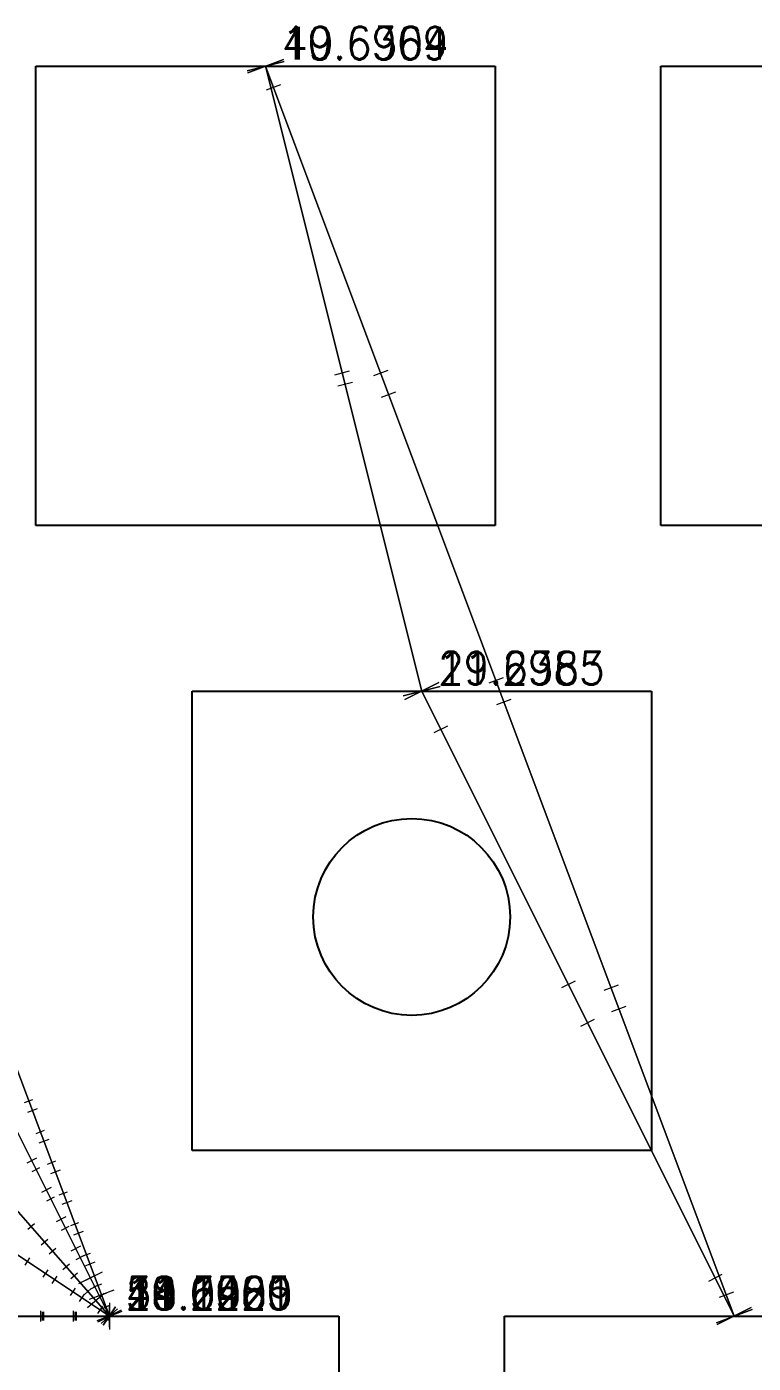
# Model space of a CAD drawing. Header units: millimetres. Extents: x 0 to 286, y 0 to 96.
# Drawn here: x 164.26 to 186.41, y 34.4 to 75.13 of the extents above; entities that cross this region are included whole.
import ezdxf

# ---------------------------------------------------------------- set-up
doc = ezdxf.new("R2010")
doc.units = ezdxf.units.MM
doc.layers.get('0').update_dxf_attribs({"lineweight": 5, "true_color": 0xffffff})
for name, color, linetype, lineweight, true_color in [('bkey', 94, 'Continuous', 5, 0x008000), ('dim0', 6, 'Continuous', 5, 0xff00ff), ('dim1', 3, 'Continuous', 5, 0x00ff00), ('dim2', 5, 'Continuous', 5, 0x0000ff), ('dim3', 4, 'Continuous', 5, 0x00ffff), ('dim4', 2, 'Continuous', 5, 0xffff00), ('dim5', 30, 'Continuous', 5, 0xff7f00), ('key-layer', 1, 'Continuous', 25, 0xff0000), ('main-keys', 2, 'Continuous', 25, 0xffff00)]:
    doc.layers.add(name, color=color, linetype=linetype, lineweight=lineweight, true_color=true_color)
doc.styles.add('textstyle102', font='')
doc.styles.add('textstyle106', font='')
doc.styles.add('textstyle117', font='')
doc.styles.add('textstyle122', font='')
doc.styles.add('textstyle123', font='')
doc.styles.add('textstyle51', font='')
doc.styles.add('textstyle58', font='')
doc.styles.add('textstyle83', font='')
doc.styles.add('textstyle84', font='')
doc.styles.add('textstyle95', font='')
doc.styles.get('textstyle102').set_extended_font_data('standard')
doc.styles.get('textstyle106').set_extended_font_data('standard')
doc.styles.get('textstyle117').set_extended_font_data('standard')
doc.styles.get('textstyle122').set_extended_font_data('standard')
doc.styles.get('textstyle123').set_extended_font_data('standard')
doc.styles.get('textstyle51').set_extended_font_data('standard')
doc.styles.get('textstyle58').set_extended_font_data('standard')
doc.styles.get('textstyle83').set_extended_font_data('standard')
doc.styles.get('textstyle84').set_extended_font_data('standard')
doc.styles.get('textstyle95').set_extended_font_data('standard')

msp = doc.modelspace()

# ---------------------------------------------------------------- linework, layer by layer
at = {"color": 0}
for p, q in [((164.545, 73.933), (178.544, 73.933)), ((164.545, 59.934), (164.545, 73.933)), ((178.544, 73.933), (178.544, 59.934)), ((183.595, 73.933), (197.594, 73.933)), ((183.595, 59.934), (183.595, 73.933)), ((178.544, 59.934), (164.545, 59.934)), ((197.594, 59.934), (183.595, 59.934)), ((169.307, 54.883), (183.307, 54.883)), ((169.307, 40.884), (169.307, 54.883)), ((183.307, 54.883), (183.307, 40.884)), ((183.307, 40.884), (169.307, 40.884)), ((159.782, 35.833), (173.782, 35.833)), ((173.782, 35.833), (173.782, 21.834)), ((178.832, 35.833), (192.832, 35.833)), ((178.832, 21.834), (178.832, 35.833))]:
    msp.add_line(p, q, dxfattribs=at)
at = {"layer": 'bkey'}
for p, q in [((164.682, 35.994), (164.682, 35.672)), ((165.682, 35.994), (165.682, 35.672)), ((166.682, 35.994), (166.682, 35.672)), ((166.782, 36.236), (166.782, 35.43)), ((128.682, 35.833), (166.782, 35.833))]:
    msp.add_line(p, q, dxfattribs=at)
at = {"layer": 'dim0'}
for p, q in [((152.495, 73.933), (166.782, 35.833)), ((172.108, 74.074), (170.981, 73.792)), ((172.088, 74.137), (171.001, 73.729)), ((171.544, 73.933), (176.307, 54.883)), ((171.544, 73.933), (185.832, 35.833)), ((175.273, 64.651), (174.838, 64.488)), ((174.195, 64.288), (173.744, 64.175)), ((176.871, 55.024), (175.743, 54.742)), ((178.785, 55.288), (178.349, 55.125)), ((182.296, 45.925), (181.861, 45.762)), ((164.584, 42.155), (164.282, 42.041)), ((164.935, 41.218), (164.633, 41.105)), ((165.286, 40.282), (164.984, 40.169)), ((165.637, 39.346), (165.335, 39.232)), ((165.988, 38.409), (165.686, 38.296)), ((166.339, 37.473), (166.037, 37.36)), ((166.917, 36.622), (166.162, 36.338)), ((166.691, 36.537), (166.388, 36.423)), ((185.807, 36.562), (185.372, 36.398)), ((167.16, 35.975), (166.404, 35.691)), ((186.376, 36.037), (185.288, 35.629))]:
    msp.add_line(p, q, dxfattribs=at)
at = {"layer": 'dim1'}
for p, q in [((170.981, 73.792), (172.108, 74.074)), ((176.307, 54.883), (171.544, 73.933)), ((173.656, 64.528), (174.107, 64.641)), ((175.743, 54.742), (176.871, 55.024)), ((176.827, 55.143), (175.787, 54.623)), ((157.257, 54.883), (166.782, 35.833)), ((176.307, 54.883), (185.832, 35.833)), ((180.987, 46.043), (180.571, 45.835)), ((164.557, 40.644), (164.268, 40.5)), ((165.004, 39.75), (164.715, 39.606)), ((165.451, 38.855), (165.163, 38.711)), ((165.898, 37.961), (165.61, 37.817)), ((166.562, 37.175), (165.84, 36.814)), ((185.459, 37.098), (185.043, 36.891)), ((166.346, 37.067), (166.057, 36.922)), ((167.143, 36.013), (166.421, 35.653)), ((166.793, 36.172), (166.504, 36.028)), ((186.352, 36.093), (185.312, 35.573))]:
    msp.add_line(p, q, dxfattribs=at)
at = {"layer": 'dim2'}
for p, q in [((166.782, 35.833), (133.445, 73.933)), ((166.782, 35.833), (152.495, 73.933)), ((171.001, 73.729), (172.088, 74.137)), ((185.832, 35.833), (171.544, 73.933)), ((171.569, 73.205), (172.005, 73.368)), ((175.081, 63.841), (175.516, 64.005)), ((175.787, 54.623), (176.827, 55.143)), ((166.782, 35.833), (138.207, 54.883)), ((166.782, 35.833), (157.257, 54.883)), ((185.832, 35.833), (176.307, 54.883)), ((178.592, 54.478), (179.027, 54.641)), ((176.68, 53.618), (177.096, 53.825)), ((182.103, 45.115), (182.538, 45.278)), ((181.152, 44.673), (181.568, 44.881)), ((164.198, 42.34), (164.45, 42.435)), ((164.549, 41.404), (164.801, 41.498)), ((164.426, 40.245), (164.666, 40.365)), ((164.9, 40.467), (165.152, 40.562)), ((165.252, 39.531), (165.503, 39.626)), ((164.873, 39.351), (165.113, 39.471)), ((165.32, 38.456), (165.561, 38.576)), ((165.603, 38.595), (165.855, 38.689)), ((164.705, 38.002), (164.908, 38.179)), ((164.211, 37.385), (164.36, 37.609)), ((165.767, 37.562), (166.008, 37.682)), ((165.954, 37.658), (166.206, 37.753)), ((165.364, 37.25), (165.566, 37.427)), ((165.043, 36.831), (165.193, 37.054)), ((166.022, 36.497), (166.225, 36.674)), ((166.214, 36.667), (166.455, 36.788)), ((166.305, 36.722), (166.557, 36.817)), ((165.875, 36.276), (166.025, 36.5)), ((164.782, 35.699), (164.782, 35.967)), ((165.782, 35.699), (165.782, 35.967)), ((166.467, 35.715), (167.097, 35.951)), ((166.481, 35.683), (167.083, 35.983)), ((166.529, 35.612), (167.035, 36.054)), ((166.595, 35.553), (166.969, 36.113)), ((166.782, 35.497), (166.782, 36.169)), ((185.288, 35.629), (186.376, 36.037)), ((185.312, 35.573), (186.352, 36.093)), ((166.782, 35.833), (147.732, 35.833))]:
    msp.add_line(p, q, dxfattribs=at)
at = {"layer": 'dim3'}
for p, q in [((133.445, 73.933), (166.782, 35.833)), ((164.495, 38.651), (164.293, 38.473)), ((165.154, 37.898), (164.951, 37.721)), ((165.812, 37.145), (165.61, 36.968)), ((166.623, 36.526), (166.117, 36.083)), ((166.471, 36.393), (166.268, 36.216)), ((167.035, 36.054), (166.529, 35.612))]:
    msp.add_line(p, q, dxfattribs=at)
at = {"layer": 'dim4'}
for p, q in [((138.207, 54.883), (166.782, 35.833)), ((164.907, 37.245), (164.758, 37.021)), ((165.739, 36.69), (165.59, 36.466)), ((166.571, 36.135), (166.422, 35.911)), ((166.969, 36.113), (166.595, 35.553))]:
    msp.add_line(p, q, dxfattribs=at)
at = {"layer": 'dim5'}
for p, q in [((164.732, 35.967), (164.732, 35.699)), ((165.732, 35.967), (165.732, 35.699)), ((166.732, 35.967), (166.732, 35.699)), ((166.782, 36.169), (166.782, 35.497)), ((147.732, 35.833), (166.782, 35.833))]:
    msp.add_line(p, q, dxfattribs=at)
at = {"layer": 'key-layer', "color": 1, "true_color": 0xff0000}
for p, q in [((164.545, 73.933), (178.544, 73.933)), ((164.545, 59.934), (164.545, 73.933)), ((178.544, 73.933), (178.544, 59.934)), ((183.595, 73.933), (197.594, 73.933)), ((183.595, 59.934), (183.595, 73.933)), ((178.544, 59.934), (164.545, 59.934)), ((197.594, 59.934), (183.595, 59.934)), ((169.307, 54.883), (183.307, 54.883)), ((169.307, 40.884), (169.307, 54.883)), ((183.307, 54.883), (183.307, 40.884)), ((183.307, 40.884), (169.307, 40.884)), ((159.782, 35.833), (173.782, 35.833)), ((173.782, 35.833), (173.782, 21.834)), ((178.832, 35.833), (192.832, 35.833)), ((178.832, 21.834), (178.832, 35.833))]:
    msp.add_line(p, q, dxfattribs=at)
at = {"layer": 'main-keys'}
msp.add_circle((176, 48), 3, dxfattribs=at)

# ---------------------------------------------------------------- texts
at = {"layer": 'bkey', "insert": (167.282, 37.033), "char_height": 1, "attachment_point": 1, "style": 'textstyle51'}
msp.add_mtext('38.1000', dxfattribs=at)
at = {"layer": 'dim0', "char_height": 1, "attachment_point": 1}
for s, insert, style in [('19.6363', (176.807, 56.083), 'textstyle83'), ('40.6909', (167.282, 37.033), 'textstyle58')]:
    msp.add_mtext(s, dxfattribs=dict(at, insert=insert, style=style))
at = {"layer": 'dim1', "char_height": 1, "attachment_point": 1}
for s, insert, style in [('19.6364', (172.044, 75.133), 'textstyle84'), ('21.2985', (167.282, 37.033), 'textstyle106')]:
    msp.add_mtext(s, dxfattribs=dict(at, insert=insert, style=style))
at = {"layer": 'dim2', "char_height": 1, "attachment_point": 1}
for s, insert, style in [('40.6909', (172.044, 75.133), 'textstyle102'), ('21.2985', (176.807, 56.083), 'textstyle95')]:
    msp.add_mtext(s, dxfattribs=dict(at, insert=insert, style=style))
at = {"layer": 'dim3', "insert": (167.282, 37.033), "char_height": 1, "attachment_point": 1, "style": 'textstyle117'}
msp.add_mtext('50.6261', dxfattribs=at)
at = {"layer": 'dim4', "insert": (167.282, 37.033), "char_height": 1, "attachment_point": 1, "style": 'textstyle122'}
msp.add_mtext('34.3429', dxfattribs=at)
at = {"layer": 'dim5', "insert": (167.282, 37.033), "char_height": 1, "attachment_point": 1, "style": 'textstyle123'}
msp.add_mtext('19.0500', dxfattribs=at)

doc.saveas('drawing.dxf')
